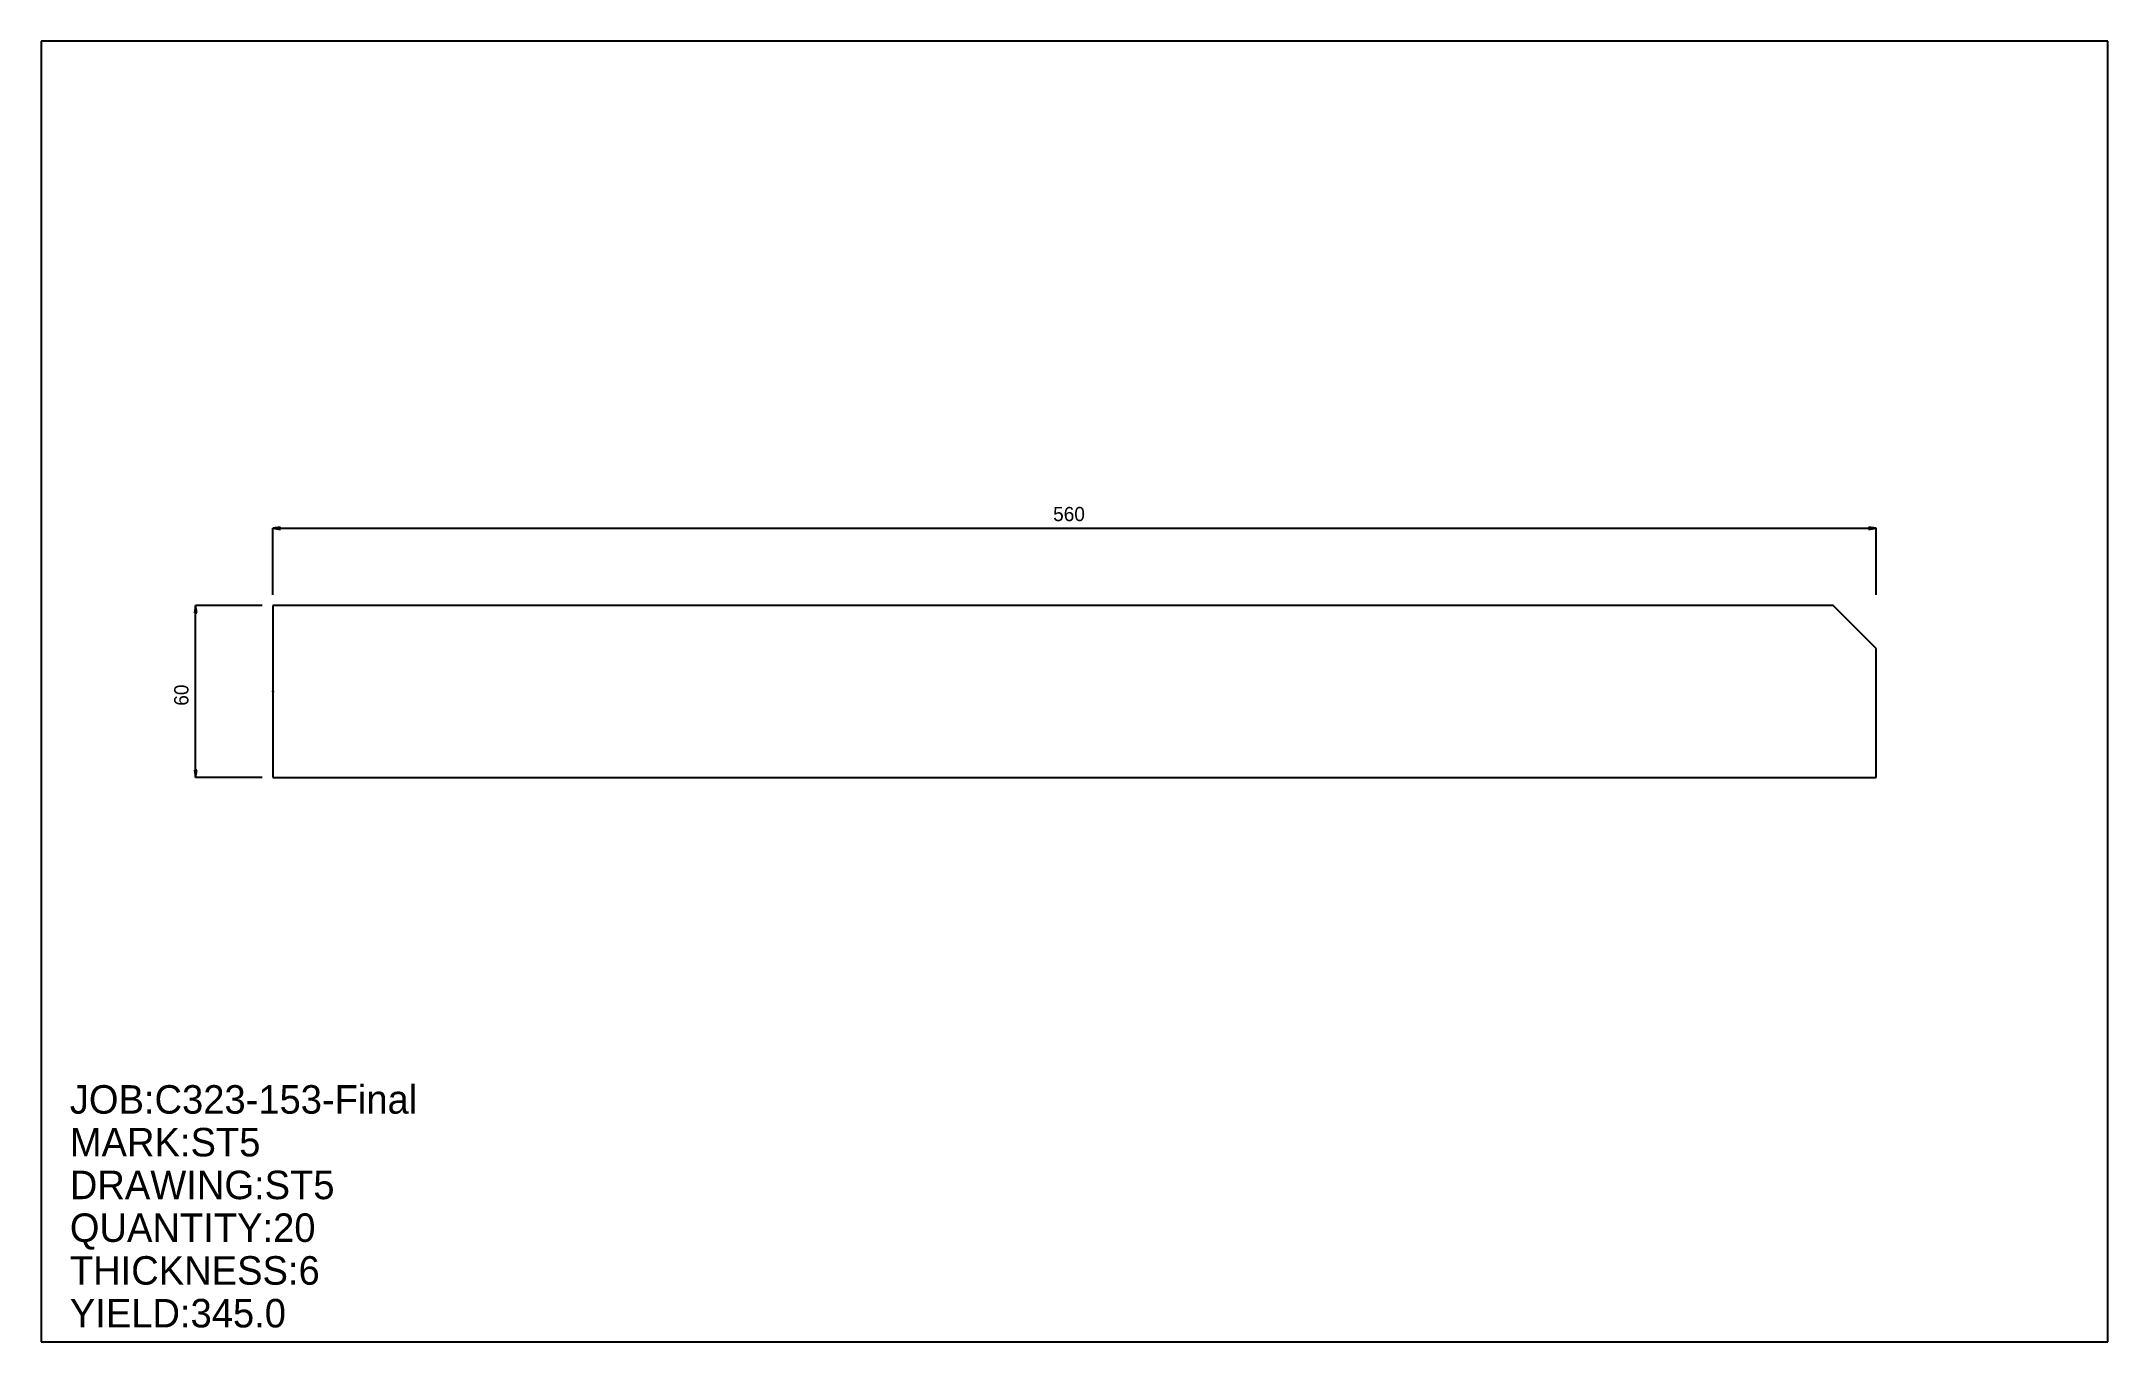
# Model space of a CAD drawing. Extents: x 0 to 722, y 0 to 454.
import ezdxf

# ---------------------------------------------------------------- set-up
doc = ezdxf.new("R2010")
doc.units = 0
doc.header["$LTSCALE"] = 0.125
for name, color, linetype in [('2', 7, 'CONTINUOUS'), ('3', 1, 'CONTINUOUS'), ('5', 7, 'CONTINUOUS'), ('6', 4, 'CONTINUOUS')]:
    doc.layers.add(name, color=color, linetype=linetype)

# ---------------------------------------------------------------- blocks, each defined once
blk = doc.blocks.new('ARROW')
at = {"layer": '2', "linetype": 'CONTINUOUS'}
for p, q in [((0, 0), (-1, 0.166667)), ((-1, 0.166667), (-1, -0.166667)), ((-1, -0.166667), (0, 0))]:
    blk.add_line(p, q, dxfattribs=at)
blk = doc.blocks.new('PLATE')
at = {"layer": '3', "linetype": 'CONTINUOUS'}
for p, q in [((0, 0), (0, -60)), ((545, 0), (0, 0)), ((560, -15), (545, 0)), ((560, -60), (560, -15)), ((0, -60), (560, -60))]:
    blk.add_line(p, q, dxfattribs=at)
at = {"layer": '5', "linetype": 'CONTINUOUS'}
for p, q in [((-0.1, -30), (0.1, -30)), ((0, -30.1), (0, -29.9))]:
    blk.add_line(p, q, dxfattribs=at)
blk.add_circle((0, -30), 0.1, dxfattribs=at)
at = {"layer": '6', "linetype": 'CONTINUOUS'}
for p, q in [((0, 3.733333), (0, 27.066668)), ((0, 27.016668), (560, 27.016668)), ((560, 3.733333), (560, 27.066668)), ((-3.733329, 0), (-27.066662, 0.000002)), ((-27.016668, -60), (-27.016663, 0.000002)), ((-3.733333, -60), (-27.066668, -60))]:
    blk.add_line(p, q, dxfattribs=at)
at = {"layer": '6', "xscale": 2.488889, "yscale": 2.488889, "zscale": 2.488889}
for p, rotation in [((0, 27.016668), 180), ((-27.016663, 0.000002), 90), ((-27.016668, -60), 270)]:
    blk.add_blockref('ARROW', p, dxfattribs=dict(at, rotation=rotation))
blk.add_blockref('ARROW', (560, 27.016668), dxfattribs=at)
at = {"layer": '5'}
blk.add_text('ZERO', height=0.015, dxfattribs=at).set_placement((0, -30))
at = {"layer": '6'}
blk.add_text('560', height=4.978, dxfattribs=at).set_placement((272.53333, 29.505558))
blk.add_text('60', height=4.978, rotation=90, dxfattribs=at).set_placement((-29.505556, -34.977776))

msp = doc.modelspace()

# ---------------------------------------------------------------- linework, layer by layer
at = {"layer": '5', "linetype": 'CONTINUOUS'}
for p, q in [((721.77783, 454.22223), (0, 454.22223)), ((0, 454.22223), (0, 0)), ((721.77783, 0), (721.77783, 454.22223)), ((0, 0), (721.77783, 0))]:
    msp.add_line(p, q, dxfattribs=at)

# ---------------------------------------------------------------- block references
at = {"layer": '2'}
msp.add_blockref('PLATE', (80.888916, 257.11111), dxfattribs=at)

# ---------------------------------------------------------------- texts
at = {"layer": '5'}
for s, p in [('JOB:C323-153-Final', (9.955555, 79.644447)), ('MARK:ST5', (9.955555, 64.711113)), ('DRAWING:ST5', (9.955555, 49.777779)), ('QUANTITY:20', (9.955555, 34.844444)), ('THICKNESS:6', (9.955555, 19.91111)), ('YIELD:345.0', (9.955555, 4.977777))]:
    msp.add_text(s, height=9.956, dxfattribs=at).set_placement(p)

doc.saveas('drawing.dxf')
